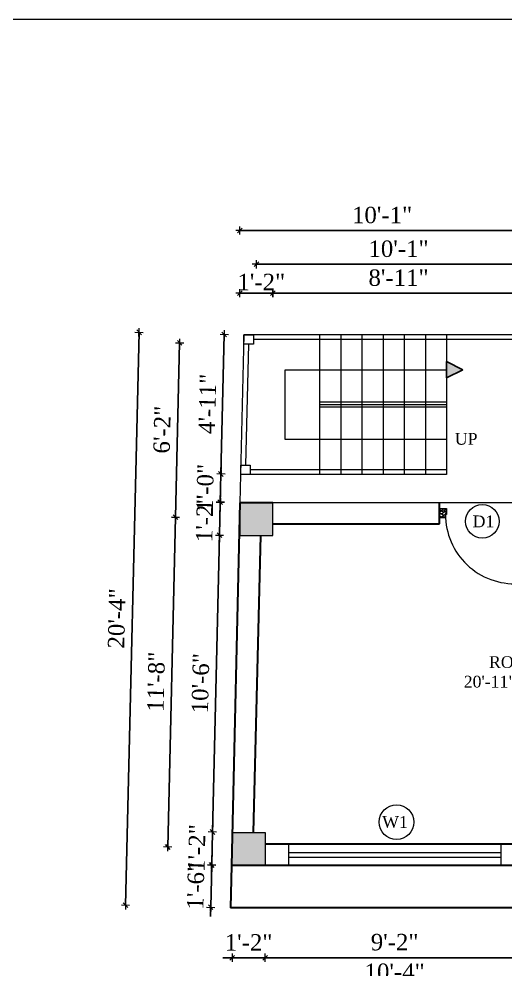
# Model space of a CAD drawing. Header units: inches. Extents: x 151827 to 158466, y -33102 to -26532.
# Drawn here: x 156108.7 to 156315.8, y -26935.9 to -26531.8 of the extents above; entities that cross this region are included whole.
import ezdxf

# ---------------------------------------------------------------- set-up
doc = ezdxf.new("R2010")
doc.units = ezdxf.units.IN
doc.header["$LTSCALE"] = 5
doc.header["$MEASUREMENT"] = 0
for name, color, linetype, lineweight in [('A-WALL', 7, 'Continuous', 9), ('Dimension', 7, 'Continuous', 18), ('DOOR', 62, 'Continuous', 0), ('Dw', 2, 'Continuous', 18), ('ele1', 21, 'Continuous', 20)]:
    doc.layers.add(name, color=color, linetype=linetype, lineweight=lineweight)
doc.layers.add('dim line', color=7, linetype='Continuous', lineweight=15, true_color=0xfab2b2)
doc.layers.add('TEXT', color=6, linetype='Continuous')
doc.layers.add('WALL', color=7, linetype='Continuous')
doc.styles.add('ordinary', font='times.ttf')
doc.dimstyles.new('Copy of 96', dxfattribs={"dimtxt": 7, "dimasz": 4, "dimexe": 0.5, "dimexo": 0.5, "dimgap": 3, "dimtad": 1, "dimdec": 1, "dimzin": 11, "dimdsep": 46, "dimlunit": 4, "dimtxsty": 'ordinary', "dimblk": 'OBLIQUE', "dimcen": 0.09, "dimse1": 1, "dimse2": 1, "dimclrt": 6, "dimazin": 0, "dimtfac": 1, "dimtdec": 1, "dimtix": 1, "dimtmove": 2, "dimatfit": 3, "dimldrblk": 'leader', "dimfxl": 0.5, "dimfxlon": 1, "dimtolj": 1, "dimtzin": 0, "dimarcsym": 0})

# ---------------------------------------------------------------- blocks, each defined once
blk = doc.blocks.new('oblique')
at = {"color": 0, "lineweight": -2}
blk.add_line((0.25, 0.25), (-0.25, -0.25), dxfattribs=at)
at = {"layer": 'dim line', "lineweight": 9}
for p, q in [((-0.4375, 0), (0.4375, 0)), ((0, 0.4375), (0, -0.4375))]:
    blk.add_line(p, q, dxfattribs=at)
blk = doc.blocks.new('*D905')
at = {"layer": 'A-WALL', "color": 0, "lineweight": -2, "ltscale": 50, "transparency": 16777216}
blk.add_line((156202.62, -26648.41), (156216.62, -26648.41), dxfattribs=at)
at = {"layer": 'Defpoints', "color": 0, "ltscale": 50, "transparency": 16777216}
for p in [(156216.62, -26648.41), (156202.62, -26737.52), (156216.62, -26737.52)]:
    blk.add_point(p, dxfattribs=at)
at = {"layer": 'A-WALL', "color": 0, "lineweight": -2, "ltscale": 50, "transparency": 16777216, "xscale": 4, "yscale": 4, "zscale": 4, "rotation": 180}
blk.add_blockref('oblique', (156202.62, -26648.41), dxfattribs=at)
at = {"layer": 'A-WALL', "color": 0, "lineweight": -2, "ltscale": 50, "transparency": 16777216, "xscale": 4, "yscale": 4, "zscale": 4}
blk.add_blockref('oblique', (156216.62, -26648.41), dxfattribs=at)
at = {"layer": 'A-WALL', "color": 6, "ltscale": 50, "transparency": 16777216, "insert": (156211.7, -26643.66), "char_height": 7, "attachment_point": 5, "style": 'ordinary'}
blk.add_mtext('\\A1;1\'-2"', dxfattribs=at)
blk = doc.blocks.new('_OBLIQUE')
at = {"color": 0, "linetype": 'ByBlock'}
blk.add_line((-0.5, -0.5), (0.5, 0.5), dxfattribs=at)
blk = doc.blocks.new('leader')
at = {"layer": 'Dimension'}
for p, q in [((0, -4.33), (0, 4.33)), ((-4.42, 0), (4.42, 0))]:
    blk.add_line(p, q, dxfattribs=at)
blk = doc.blocks.new('*D906')
at = {"layer": 'A-WALL', "color": 0, "lineweight": -2, "ltscale": 5, "transparency": 16777216}
blk.add_line((156216.62, -26648.41), (156323.5, -26648.41), dxfattribs=at)
at = {"layer": 'Defpoints', "color": 0, "ltscale": 5, "transparency": 16777216}
for p in [(156323.5, -26648.41), (156323.5, -26666.14), (156216.62, -26737.52)]:
    blk.add_point(p, dxfattribs=at)
at = {"layer": 'A-WALL', "color": 0, "lineweight": -2, "ltscale": 5, "transparency": 16777216, "xscale": 4, "yscale": 4, "zscale": 4, "rotation": 180}
blk.add_blockref('oblique', (156216.62, -26648.41), dxfattribs=at)
at = {"layer": 'A-WALL', "color": 0, "lineweight": -2, "ltscale": 5, "transparency": 16777216, "xscale": 4, "yscale": 4, "zscale": 4}
blk.add_blockref('oblique', (156323.5, -26648.41), dxfattribs=at)
at = {"layer": 'A-WALL', "color": 6, "ltscale": 5, "transparency": 16777216, "insert": (156270.06, -26641.85), "char_height": 7, "attachment_point": 5, "style": 'ordinary'}
blk.add_mtext('\\A1;8\'-11"', dxfattribs=at)
blk = doc.blocks.new('*D912')
at = {"layer": 'A-WALL', "color": 0, "lineweight": -2, "ltscale": 5, "transparency": 16777216}
blk.add_line((156209.62, -26636.1), (156330.5, -26636.1), dxfattribs=at)
at = {"layer": 'Defpoints', "color": 0, "ltscale": 5, "transparency": 16777216}
for p in [(156330.5, -26636.1), (156209.62, -26744.52), (156330.5, -26744.52)]:
    blk.add_point(p, dxfattribs=at)
at = {"layer": 'A-WALL', "color": 0, "lineweight": -2, "ltscale": 5, "transparency": 16777216, "xscale": 4, "yscale": 4, "zscale": 4, "rotation": 180}
blk.add_blockref('oblique', (156209.62, -26636.1), dxfattribs=at)
at = {"layer": 'A-WALL', "color": 0, "lineweight": -2, "ltscale": 5, "transparency": 16777216, "xscale": 4, "yscale": 4, "zscale": 4}
blk.add_blockref('oblique', (156330.5, -26636.1), dxfattribs=at)
at = {"layer": 'A-WALL', "color": 6, "ltscale": 5, "transparency": 16777216, "insert": (156270.06, -26629.54), "char_height": 7, "attachment_point": 5, "style": 'ordinary'}
blk.add_mtext('\\A1;10\'-1"', dxfattribs=at)
blk = doc.blocks.new('*D915')
at = {"layer": 'A-WALL', "color": 0, "lineweight": -2, "ltscale": 5, "transparency": 16777216}
blk.add_line((156202.62, -26621.76), (156323.5, -26621.76), dxfattribs=at)
at = {"layer": 'Defpoints', "color": 0, "ltscale": 5, "transparency": 16777216}
for p in [(156323.5, -26621.76), (156323.5, -26666.14), (156202.62, -26737.52)]:
    blk.add_point(p, dxfattribs=at)
at = {"layer": 'A-WALL', "color": 0, "lineweight": -2, "ltscale": 5, "transparency": 16777216, "xscale": 4, "yscale": 4, "zscale": 4, "rotation": 180}
blk.add_blockref('oblique', (156202.62, -26621.76), dxfattribs=at)
at = {"layer": 'A-WALL', "color": 0, "lineweight": -2, "ltscale": 5, "transparency": 16777216, "xscale": 4, "yscale": 4, "zscale": 4}
blk.add_blockref('oblique', (156323.5, -26621.76), dxfattribs=at)
at = {"layer": 'A-WALL', "color": 6, "ltscale": 5, "transparency": 16777216, "insert": (156263.06, -26615.2), "char_height": 7, "attachment_point": 5, "style": 'ordinary'}
blk.add_mtext('\\A1;10\'-1"', dxfattribs=at)
blk = doc.blocks.new('*D919')
at = {"layer": 'A-WALL', "color": 0, "lineweight": -2, "ltscale": 50, "transparency": 16777216}
for p, q in [((156199.29, -26931.06), (156195.29, -26931.06)), ((156199.29, -26931.06), (156213.29, -26931.06)), ((156213.29, -26931.06), (156217.29, -26931.06))]:
    blk.add_line(p, q, dxfattribs=at)
at = {"layer": 'Defpoints', "color": 0, "ltscale": 50, "transparency": 16777216}
for p in [(156199.29, -26891.8), (156213.29, -26891.8), (156213.29, -26931.06)]:
    blk.add_point(p, dxfattribs=at)
at = {"layer": 'A-WALL', "color": 0, "lineweight": -2, "ltscale": 50, "transparency": 16777216, "xscale": 4, "yscale": 4, "zscale": 4}
blk.add_blockref('oblique', (156199.29, -26931.06), dxfattribs=at)
at = {"layer": 'A-WALL', "color": 0, "lineweight": -2, "ltscale": 50, "transparency": 16777216, "xscale": 4, "yscale": 4, "zscale": 4, "rotation": 180}
blk.add_blockref('oblique', (156213.29, -26931.06), dxfattribs=at)
at = {"layer": 'A-WALL', "color": 6, "ltscale": 50, "transparency": 16777216, "insert": (156206.29, -26924.56), "char_height": 7, "attachment_point": 5, "style": 'ordinary'}
blk.add_mtext('\\A1;1\'-2"', dxfattribs=at)
blk = doc.blocks.new('*D920')
at = {"layer": 'A-WALL', "color": 0, "lineweight": -2, "ltscale": 5, "transparency": 16777216}
blk.add_line((156213.29, -26931.06), (156323.5, -26931.06), dxfattribs=at)
at = {"layer": 'Defpoints', "color": 0, "ltscale": 5, "transparency": 16777216}
for p in [(156213.29, -26891.8), (156323.5, -26891.8), (156323.5, -26931.06)]:
    blk.add_point(p, dxfattribs=at)
at = {"layer": 'A-WALL', "color": 0, "lineweight": -2, "ltscale": 5, "transparency": 16777216, "xscale": 4, "yscale": 4, "zscale": 4, "rotation": 180}
blk.add_blockref('oblique', (156213.29, -26931.06), dxfattribs=at)
at = {"layer": 'A-WALL', "color": 0, "lineweight": -2, "ltscale": 5, "transparency": 16777216, "xscale": 4, "yscale": 4, "zscale": 4}
blk.add_blockref('oblique', (156323.5, -26931.06), dxfattribs=at)
at = {"layer": 'A-WALL', "color": 6, "ltscale": 5, "transparency": 16777216, "insert": (156268.4, -26924.49), "char_height": 7, "attachment_point": 5, "style": 'ordinary'}
blk.add_mtext('\\A1;9\'-2"', dxfattribs=at)
blk = doc.blocks.new('*D929')
at = {"layer": 'A-WALL', "color": 0, "lineweight": -2, "ltscale": 5, "transparency": 16777216}
blk.add_line((156206.29, -26943.67), (156330.5, -26943.67), dxfattribs=at)
at = {"layer": 'Defpoints', "color": 0, "ltscale": 5, "transparency": 16777216}
for p in [(156206.29, -26884.8), (156330.5, -26884.8), (156330.5, -26943.67)]:
    blk.add_point(p, dxfattribs=at)
at = {"layer": 'A-WALL', "color": 0, "lineweight": -2, "ltscale": 5, "transparency": 16777216, "xscale": 4, "yscale": 4, "zscale": 4, "rotation": 180}
blk.add_blockref('oblique', (156206.29, -26943.67), dxfattribs=at)
at = {"layer": 'A-WALL', "color": 0, "lineweight": -2, "ltscale": 5, "transparency": 16777216, "xscale": 4, "yscale": 4, "zscale": 4}
blk.add_blockref('oblique', (156330.5, -26943.67), dxfattribs=at)
at = {"layer": 'A-WALL', "color": 6, "ltscale": 5, "transparency": 16777216, "insert": (156268.4, -26937.11), "char_height": 7, "attachment_point": 5, "style": 'ordinary'}
blk.add_mtext('\\A1;10\'-4"', dxfattribs=at)
blk = doc.blocks.new('*D933')
at = {"layer": 'A-WALL', "color": 0, "lineweight": -2, "ltscale": 5, "transparency": 16777216}
blk.add_line((156565.75, -26956.77), (156198.96, -26956.77), dxfattribs=at)
at = {"layer": 'Defpoints', "color": 0, "ltscale": 5, "transparency": 16777216}
for p in [(156198.96, -26891.8), (156565.75, -26891.8), (156198.96, -26956.77)]:
    blk.add_point(p, dxfattribs=at)
at = {"layer": 'A-WALL', "color": 0, "lineweight": -2, "ltscale": 5, "transparency": 16777216, "xscale": 4, "yscale": 4, "zscale": 4, "rotation": 180}
blk.add_blockref('oblique', (156198.96, -26956.77), dxfattribs=at)
at = {"layer": 'A-WALL', "color": 0, "lineweight": -2, "ltscale": 5, "transparency": 16777216, "xscale": 4, "yscale": 4, "zscale": 4}
blk.add_blockref('oblique', (156565.75, -26956.77), dxfattribs=at)
at = {"layer": 'A-WALL', "color": 6, "ltscale": 5, "transparency": 16777216, "insert": (156382.36, -26950.2), "char_height": 7, "attachment_point": 5, "style": 'ordinary'}
blk.add_mtext('\\A1;30\'-7"', dxfattribs=at)
blk = doc.blocks.new('*D935')
at = {"layer": 'A-WALL', "color": 0, "lineweight": -2, "ltscale": 50, "transparency": 16777216}
for p, q in [((156190.92, -26877.61), (156191.02, -26873.61)), ((156190.59, -26891.61), (156190.92, -26877.61)), ((156190.59, -26891.61), (156190.5, -26895.6))]:
    blk.add_line(p, q, dxfattribs=at)
at = {"layer": 'Defpoints', "color": 0, "ltscale": 50, "transparency": 16777216}
for p in [(156190.92, -26877.61), (156199.29, -26877.8), (156198.96, -26891.8)]:
    blk.add_point(p, dxfattribs=at)
at = {"layer": 'A-WALL', "color": 0, "lineweight": -2, "ltscale": 50, "transparency": 16777216, "xscale": 4, "yscale": 4, "zscale": 4}
for p, rotation in [((156190.92, -26877.61), 268.6423816929436), ((156190.59, -26891.61), 88.64238169294363)]:
    blk.add_blockref('oblique', p, dxfattribs=dict(at, rotation=rotation))
at = {"layer": 'A-WALL', "color": 6, "ltscale": 50, "transparency": 16777216, "insert": (156184.26, -26884.45), "char_height": 7, "attachment_point": 5, "rotation": 88.6424, "style": 'ordinary'}
blk.add_mtext('\\A1;1\'-2"', dxfattribs=at)
blk = doc.blocks.new('*D936')
at = {"layer": 'A-WALL', "color": 0, "lineweight": -2, "ltscale": 5, "transparency": 16777216}
blk.add_line((156190.92, -26877.61), (156193.92, -26751.32), dxfattribs=at)
at = {"layer": 'Defpoints', "color": 0, "ltscale": 5, "transparency": 16777216}
for p in [(156193.92, -26751.32), (156202.62, -26751.52), (156199.29, -26877.8)]:
    blk.add_point(p, dxfattribs=at)
at = {"layer": 'A-WALL', "color": 0, "lineweight": -2, "ltscale": 5, "transparency": 16777216, "xscale": 4, "yscale": 4, "zscale": 4}
for p, rotation in [((156193.92, -26751.32), 88.64238169298221), ((156190.92, -26877.61), 268.6423816929822)]:
    blk.add_blockref('oblique', p, dxfattribs=dict(at, rotation=rotation))
at = {"layer": 'A-WALL', "color": 6, "ltscale": 5, "transparency": 16777216, "insert": (156185.86, -26814.31), "char_height": 7, "attachment_point": 5, "rotation": 88.6424, "style": 'ordinary'}
blk.add_mtext('\\A1;10\'-6"', dxfattribs=at)
blk = doc.blocks.new('*D937')
at = {"layer": 'A-WALL', "color": 0, "lineweight": -2, "ltscale": 5, "transparency": 16777216}
for p, q in [((156194.25, -26737.32), (156194.34, -26733.32)), ((156193.92, -26751.32), (156194.25, -26737.32)), ((156193.92, -26751.32), (156193.82, -26755.31))]:
    blk.add_line(p, q, dxfattribs=at)
at = {"layer": 'Defpoints', "color": 0, "ltscale": 5, "transparency": 16777216}
for p in [(156194.25, -26737.32), (156202.62, -26737.52), (156202.62, -26751.52)]:
    blk.add_point(p, dxfattribs=at)
at = {"layer": 'A-WALL', "color": 0, "lineweight": -2, "ltscale": 5, "transparency": 16777216, "xscale": 4, "yscale": 4, "zscale": 4}
for p, rotation in [((156194.25, -26737.32), 268.6423816929822), ((156193.92, -26751.32), 88.64238169298224)]:
    blk.add_blockref('oblique', p, dxfattribs=dict(at, rotation=rotation))
at = {"layer": 'A-WALL', "color": 6, "ltscale": 5, "transparency": 16777216, "insert": (156187.58, -26744.17), "char_height": 7, "attachment_point": 5, "rotation": 88.6424, "style": 'ordinary'}
blk.add_mtext('\\A1;1\'-2"', dxfattribs=at)
blk = doc.blocks.new('*D938')
at = {"layer": 'A-WALL', "color": 0, "lineweight": -2, "ltscale": 5, "transparency": 16777216}
blk.add_line((156171.89, -26883.99), (156175.21, -26743.71), dxfattribs=at)
at = {"layer": 'Defpoints', "color": 0, "ltscale": 5, "transparency": 16777216}
for p in [(156175.21, -26743.71), (156209.62, -26744.52), (156206.29, -26884.8)]:
    blk.add_point(p, dxfattribs=at)
at = {"layer": 'A-WALL', "color": 0, "lineweight": -2, "ltscale": 5, "transparency": 16777216, "xscale": 4, "yscale": 4, "zscale": 4}
for p, rotation in [((156175.21, -26743.71), 88.64238169299772), ((156171.89, -26883.99), 268.6423816929977)]:
    blk.add_blockref('oblique', p, dxfattribs=dict(at, rotation=rotation))
at = {"layer": 'A-WALL', "color": 6, "ltscale": 5, "transparency": 16777216, "insert": (156166.99, -26813.69), "char_height": 7, "attachment_point": 5, "rotation": 88.6424, "style": 'ordinary'}
blk.add_mtext('\\A1;11\'-8"', dxfattribs=at)
blk = doc.blocks.new('*D939')
at = {"layer": 'A-WALL', "color": 0, "lineweight": -2, "ltscale": 5, "transparency": 16777216}
for p, q in [((156194.53, -26725.32), (156194.63, -26721.32)), ((156194.25, -26737.32), (156194.53, -26725.32)), ((156194.25, -26737.32), (156194.15, -26741.32))]:
    blk.add_line(p, q, dxfattribs=at)
at = {"layer": 'Defpoints', "color": 0, "ltscale": 5, "transparency": 16777216}
for p in [(156194.53, -26725.32), (156202.9, -26725.52), (156202.62, -26737.52)]:
    blk.add_point(p, dxfattribs=at)
at = {"layer": 'A-WALL', "color": 0, "lineweight": -2, "ltscale": 5, "transparency": 16777216, "xscale": 4, "yscale": 4, "zscale": 4}
for p, rotation in [((156194.53, -26725.32), 268.6423816929822), ((156194.25, -26737.32), 88.64238169298224)]:
    blk.add_blockref('oblique', p, dxfattribs=dict(at, rotation=rotation))
at = {"layer": 'A-WALL', "color": 6, "ltscale": 5, "transparency": 16777216, "insert": (156187.83, -26731.17), "char_height": 7, "attachment_point": 5, "rotation": 88.6424, "style": 'ordinary'}
blk.add_mtext('\\A1;1\'-0"', dxfattribs=at)
blk = doc.blocks.new('*D940')
at = {"layer": 'A-WALL', "color": 0, "lineweight": -2, "ltscale": 5, "transparency": 16777216}
for p, q in [((156190.59, -26891.61), (156190.69, -26887.61)), ((156190.59, -26891.61), (156190.17, -26909.61)), ((156190.17, -26909.61), (156190.07, -26913.6))]:
    blk.add_line(p, q, dxfattribs=at)
at = {"layer": 'Defpoints', "color": 0, "ltscale": 5, "transparency": 16777216}
for p in [(156198.96, -26891.8), (156190.17, -26909.61), (156198.53, -26909.8)]:
    blk.add_point(p, dxfattribs=at)
at = {"layer": 'A-WALL', "color": 0, "lineweight": -2, "ltscale": 5, "transparency": 16777216, "xscale": 4, "yscale": 4, "zscale": 4}
for p, rotation in [((156190.59, -26891.61), 268.6423816929822), ((156190.17, -26909.61), 88.64238169298221)]:
    blk.add_blockref('oblique', p, dxfattribs=dict(at, rotation=rotation))
at = {"layer": 'A-WALL', "color": 6, "ltscale": 5, "transparency": 16777216, "insert": (156183.82, -26900.45), "char_height": 7, "attachment_point": 5, "rotation": 88.6424, "style": 'ordinary'}
blk.add_mtext('\\A1;1\'-6"', dxfattribs=at)
blk = doc.blocks.new('*D941')
at = {"layer": 'A-WALL', "color": 0, "lineweight": -2, "ltscale": 5, "transparency": 16777216}
blk.add_line((156175.21, -26743.71), (156176.97, -26669.5), dxfattribs=at)
at = {"layer": 'Defpoints', "color": 0, "ltscale": 5, "transparency": 16777216}
for p in [(156176.97, -26669.5), (156330.5, -26673.14), (156209.62, -26744.52)]:
    blk.add_point(p, dxfattribs=at)
at = {"layer": 'A-WALL', "color": 0, "lineweight": -2, "ltscale": 5, "transparency": 16777216, "xscale": 4, "yscale": 4, "zscale": 4}
for p, rotation in [((156176.97, -26669.5), 88.64238169298221), ((156175.21, -26743.71), 268.6423816929822)]:
    blk.add_blockref('oblique', p, dxfattribs=dict(at, rotation=rotation))
at = {"layer": 'A-WALL', "color": 6, "ltscale": 5, "transparency": 16777216, "insert": (156169.54, -26706.45), "char_height": 7, "attachment_point": 5, "rotation": 88.6424, "style": 'ordinary'}
blk.add_mtext('\\A1;6\'-2"', dxfattribs=at)
blk = doc.blocks.new('*D942')
at = {"layer": 'A-WALL', "color": 0, "lineweight": -2, "ltscale": 5, "transparency": 16777216}
blk.add_line((156153.93, -26908.75), (156159.71, -26665.08), dxfattribs=at)
at = {"layer": 'Defpoints', "color": 0, "ltscale": 5, "transparency": 16777216}
for p in [(156159.71, -26665.08), (156204.31, -26666.14), (156198.53, -26909.8)]:
    blk.add_point(p, dxfattribs=at)
at = {"layer": 'A-WALL', "color": 0, "lineweight": -2, "ltscale": 5, "transparency": 16777216, "xscale": 4, "yscale": 4, "zscale": 4}
for p, rotation in [((156159.71, -26665.08), 88.64238169298221), ((156153.93, -26908.75), 268.6423816929822)]:
    blk.add_blockref('oblique', p, dxfattribs=dict(at, rotation=rotation))
at = {"layer": 'A-WALL', "color": 6, "ltscale": 5, "transparency": 16777216, "insert": (156150.26, -26786.76), "char_height": 7, "attachment_point": 5, "rotation": 88.6424, "style": 'ordinary'}
blk.add_mtext('\\A1;20\'-4"', dxfattribs=at)
blk = doc.blocks.new('*D943')
at = {"layer": 'A-WALL', "color": 0, "lineweight": -2, "ltscale": 5, "transparency": 16777216}
blk.add_line((156194.53, -26725.32), (156195.94, -26665.94), dxfattribs=at)
at = {"layer": 'Defpoints', "color": 0, "ltscale": 5, "transparency": 16777216}
for p in [(156195.94, -26665.94), (156204.31, -26666.14), (156202.9, -26725.52)]:
    blk.add_point(p, dxfattribs=at)
at = {"layer": 'A-WALL', "color": 0, "lineweight": -2, "ltscale": 5, "transparency": 16777216, "xscale": 4, "yscale": 4, "zscale": 4}
for p, rotation in [((156195.94, -26665.94), 88.64238169298221), ((156194.53, -26725.32), 268.6423816929822)]:
    blk.add_blockref('oblique', p, dxfattribs=dict(at, rotation=rotation))
at = {"layer": 'A-WALL', "color": 6, "ltscale": 5, "transparency": 16777216, "insert": (156188.74, -26695.48), "char_height": 7, "attachment_point": 5, "rotation": 88.6424, "style": 'ordinary'}
blk.add_mtext('\\A1;4\'-11"', dxfattribs=at)
blk = doc.blocks.new('A$C27B36B59')
at = {"layer": 'DOOR'}
for p, q in [((0, 4), (0, 0)), ((2.5, 4), (0, 4)), ((0, 0), (3, 0)), ((2.5, 2.5), (2.5, 4)), ((3, 2.5), (2.5, 2.5)), ((3, 0), (3, 2.5))]:
    blk.add_line(p, q, dxfattribs=at)
for centre, radius, start, end in [((-1.4, -0.54), 4.75, 22.1411, 72.838), ((1.34, 2.09), 1.64, 45.138, 144.8948), ((2.21, 0.3), 2.49, 83.3149, 152.658), ((0.13, 0.37), 2.05, 349.4875, 93.6805), ((1.96, -0.47), 2.01, 58.7447, 166.495), ((-0.06, 0.32), 1.13, 343.542, 86.947), ((2.08, -0.4), 1.17, 38.2816, 160.1519)]:
    blk.add_arc(centre, radius, start, end, dxfattribs=at)
blk = doc.blocks.new('D2')
at = {"layer": 'DOOR'}
for p, q in [((74473.95, 24047.59), (74473.95, 24018.09)), ((74473.95, 24047.59), (74475.45, 24047.59)), ((74475.45, 24047.59), (74475.45, 24018.13))]:
    blk.add_line(p, q, dxfattribs=at)
blk.add_arc((74473.95, 24047.59), 29.5, 180, 272.9146, dxfattribs=at)
at = {"layer": 'DOOR', "xscale": -1, "rotation": 180}
blk.add_blockref('A$C27B36B59', (74441.95, 24050.09), dxfattribs=at)
at = {"layer": 'DOOR', "rotation": 180}
blk.add_blockref('A$C27B36B59', (74477.95, 24050.09), dxfattribs=at)

msp = doc.modelspace()

# ---------------------------------------------------------------- hatches: boundary and pattern name
at = {"ltscale": 5}
msp.add_hatch(color=256, dxfattribs=at).paths.add_polyline_path([(156290.5, -26684.41), (156290.5, -26677.4), (156297.39, -26680.98)])
at = {"layer": 'WALL', "linetype": 'ByBlock', "ltscale": 5, "true_color": 0xf8991e}
h = msp.add_hatch(color=30, dxfattribs=at)
h.dxf.hatch_style = 1
h.paths.add_polyline_path([(156202.62, -26751.52), (156216.62, -26751.52), (156216.62, -26737.52), (156202.62, -26737.52)])
h = msp.add_hatch(color=30, dxfattribs=at)
h.dxf.hatch_style = 1
h.paths.add_polyline_path([(156199.29, -26877.8), (156199.29, -26891.8), (156213.29, -26891.8), (156213.29, -26877.8)])

# ---------------------------------------------------------------- linework, layer by layer
at = {"ltscale": 5}
for p, q in [((156290.5, -26684.41, -72.71), (156290.5, -26677.4, -72.71)), ((156290.5, -26677.4, -72.71), (156297.39, -26680.98, -72.71)), ((156297.39, -26680.98, -72.71), (156290.5, -26684.41, -72.71))]:
    msp.add_line(p, q, dxfattribs=at)
at = {"layer": 'A-WALL', "ltscale": 5}
for p, q in [((156204.31, -26666.14, -72.71), (156202.62, -26737.52, -72.71)), ((156323.5, -26666.14, -72.71), (156204.31, -26666.14, -72.71)), ((156236.5, -26666.14, -72.71), (156236.5, -26725.52, -72.71)), ((156245.5, -26666.14, -72.71), (156245.5, -26725.52, -72.71)), ((156254.5, -26666.14, -72.71), (156254.5, -26725.52, -72.71)), ((156263.5, -26666.14, -72.71), (156263.5, -26725.52, -72.71)), ((156272.5, -26666.14, -72.71), (156272.5, -26725.52, -72.71)), ((156281.5, -26666.14, -72.71), (156281.5, -26725.52, -72.71)), ((156290.5, -26666.14, -72.71), (156290.5, -26695.83, -72.71)), ((156206.21, -26670.14, -72.71), (156205, -26721.52, -72.71)), ((156319.5, -26668.14, -72.71), (156208.31, -26668.14, -72.71)), ((156221.88, -26710.68, -72.71), (156221.88, -26680.98, -72.71)), ((156221.88, -26680.98, -72.71), (156290.5, -26680.98, -72.71)), ((156290.5, -26694.83, -72.71), (156236.5, -26694.83, -72.71)), ((156290.5, -26695.83, -72.71), (156236.5, -26695.83, -72.71)), ((156290.5, -26696.83, -72.71), (156236.5, -26696.83, -72.71)), ((156290.5, -26695.83, -72.71), (156290.5, -26725.52, -72.71)), ((156290.5, -26710.68, -72.71), (156221.88, -26710.68, -72.71)), ((156290.5, -26725.52, -72.71), (156202.9, -26725.52, -72.71)), ((156290.5, -26723.52, -72.71), (156206.99, -26723.52, -72.71)), ((156323.5, -26737.52, -72.71), (156202.62, -26737.52, -72.71)), ((156223.29, -26882.8, -72.71), (156223.29, -26891.8, -72.71)), ((156313.5, -26882.8, -72.71), (156313.5, -26891.8, -72.71))]:
    msp.add_line(p, q, dxfattribs=at)
at = {"layer": 'A-WALL', "lineweight": 30}
for p, q in [((156202.62, -26737.52, -72.71), (156198.96, -26891.8, -72.71)), ((156216.62, -26737.52, -72.71), (156202.62, -26737.52, -72.71)), ((156287.5, -26746.52, -72.71), (156287.5, -26737.52, -72.71)), ((156216.62, -26746.52, -72.71), (156287.5, -26746.52, -72.71)), ((156211.29, -26751.52, -72.71), (156208.29, -26877.8, -72.71)), ((156323.5, -26882.8, -72.71), (156213.29, -26882.8, -72.71)), ((156198.96, -26891.8, -72.71), (156198.53, -26909.8, -72.71)), ((156566.08, -26891.8, -72.71), (156198.96, -26891.8, -72.71)), ((156554.45, -26909.8, -72.71), (156198.53, -26909.8, -72.71))]:
    msp.add_line(p, q, dxfattribs=at)
at = {"layer": 'A-WALL', "ltscale": 5, "elevation": -72.71}
for points in [[(156204.31, -26666.14), (156208.31, -26666.14), (156208.31, -26670.14), (156204.31, -26670.14)], [(156202.99, -26721.52), (156206.99, -26721.52), (156206.99, -26725.52), (156202.99, -26725.52)], [(156202.62, -26751.52), (156216.62, -26751.52), (156216.62, -26737.52), (156202.62, -26737.52)], [(156199.29, -26877.8), (156213.29, -26877.8), (156213.29, -26891.8), (156199.29, -26891.8)]]:
    msp.add_lwpolyline(points, close=True, dxfattribs=at)
at = {"layer": 'A-WALL', "ltscale": 5}
for centre, radius in [((156305.68, -26745.47, -72.71), 7.15), ((156269.22, -26873.38, -72.71), 7.38)]:
    msp.add_circle(centre, radius, dxfattribs=at)
at = {"layer": 'Dw', "color": 3}
for p, q in [((156223.29, -26886.3, -72.71), (156313.5, -26886.3, -72.71)), ((156223.29, -26888.3, -72.71), (156313.5, -26888.3, -72.71))]:
    msp.add_line(p, q, dxfattribs=at)
at = {"layer": 'ele1', "elevation": -72.71}
msp.add_lwpolyline([(155380.93, -26531.78), (158465.9, -26531.78), (158465.9, -28687.11), (155380.93, -28687.11)], close=True, dxfattribs=at)
msp.add_lwpolyline([(155380.93, -26531.78), (158465.9, -26531.78), (158465.9, -28687.11), (155380.93, -28687.11)], close=True, dxfattribs=at)

# ---------------------------------------------------------------- block references
at = {"layer": 'WALL', "color": 2, "linetype": 'ByBlock'}
msp.add_blockref('D2', (81845.55, -50790.11, -72.71), dxfattribs=at)

# ---------------------------------------------------------------- texts
at = {"layer": 'TEXT', "style": 'ordinary'}
for s, p in [('UP', (156294, -26712.86, -72.71)), ('D1', (156301.56, -26747.96, -72.71)), ('W1', (156263.1, -26875.83, -72.71))]:
    msp.add_text(s, height=5, dxfattribs=at).set_placement(p)
at = {"layer": 'TEXT', "insert": (156319.84, -26816.22, -72.71), "char_height": 5, "attachment_point": 8, "style": 'ordinary'}
msp.add_mtext_dynamic_manual_height_columns('ROOM\\P20\'-11"x11\'-9"', width=101.5687, gutter_width=1720.72, heights=[0], dxfattribs=at)

# ---------------------------------------------------------------- dimensions: what is measured, and where the dimension line sits
at = {"layer": 'A-WALL', "ltscale": 5}
for base, p1, p2, picture, middle in [((156323.5, -26621.76, -72.71), (156202.62, -26737.52, -72.71), (156323.5, -26666.14, -72.71), '*D915', (156263.06, -26615.2, -72.71)), ((156330.5, -26636.1, -72.71), (156209.62, -26744.52, -72.71), (156330.5, -26744.52, -72.71), '*D912', (156270.06, -26629.54, -72.71)), ((156323.5, -26648.41, -72.71), (156216.62, -26737.52, -72.71), (156323.5, -26666.14, -72.71), '*D906', (156270.06, -26641.85, -72.71)), ((156330.5, -26943.67, -72.71), (156206.29, -26884.8, -72.71), (156330.5, -26884.8, -72.71), '*D929', (156268.4, -26937.11, -72.71)), ((156198.96, -26956.77, -72.71), (156565.75, -26891.8, -72.71), (156198.96, -26891.8, -72.71), '*D933', (156382.36, -26950.2, -72.71)), ((156323.5, -26931.06, -72.71), (156213.29, -26891.8, -72.71), (156323.5, -26891.8, -72.71), '*D920', (156268.4, -26924.49, -72.71))]:
    dim = msp.add_linear_dim(base=base, p1=p1, p2=p2, dimstyle='Copy of 96', override={"dimdec": 0, "dimblk": 'oblique', "dimtdec": 0, "dimarcsym": 1}, dxfattribs=at)
    dim.commit()
    dim.dimension.update_dxf_attribs({"geometry": picture, "text_midpoint": middle})
at = {"layer": 'A-WALL', "ltscale": 50}
dim = msp.add_linear_dim(base=(156216.62, -26648.41, -72.71), p1=(156202.62, -26737.52, -72.71), p2=(156216.62, -26737.52, -72.71), dimstyle='Copy of 96', override={"dimdec": 0, "dimblk": 'oblique', "dimtdec": 0, "dimarcsym": 1}, dxfattribs=at)
dim.commit()
dim.dimension.update_dxf_attribs({"geometry": '*D905', "text_midpoint": (156211.7, -26643.66, -72.71), "dimtype": 160})
at = {"layer": 'A-WALL', "ltscale": 5}
for base, p1, p2, picture, middle in [((156159.71, -26665.08, -72.71), (156198.53, -26909.8, -72.71), (156204.31, -26666.14, -72.71), '*D942', (156150.26, -26786.76, -72.71)), ((156195.94, -26665.94, -72.71), (156202.9, -26725.52, -72.71), (156204.31, -26666.14, -72.71), '*D943', (156188.74, -26695.48, -72.71)), ((156176.97, -26669.5, -72.71), (156209.62, -26744.52, -72.71), (156330.5, -26673.14, -72.71), '*D941', (156169.54, -26706.45, -72.71)), ((156194.53, -26725.32, -72.71), (156202.62, -26737.52, -72.71), (156202.9, -26725.52, -72.71), '*D939', (156187.83, -26731.17, -72.71)), ((156194.25, -26737.32, -72.71), (156202.62, -26751.52, -72.71), (156202.62, -26737.52, -72.71), '*D937', (156187.58, -26744.17, -72.71)), ((156193.92, -26751.32, -72.71), (156199.29, -26877.8, -72.71), (156202.62, -26751.52, -72.71), '*D936', (156185.86, -26814.31, -72.71)), ((156190.17, -26909.61, -72.71), (156198.96, -26891.8, -72.71), (156198.53, -26909.8, -72.71), '*D940', (156183.82, -26900.45, -72.71))]:
    dim = msp.add_linear_dim(base=base, p1=p1, p2=p2, angle=268.6424, dimstyle='Copy of 96', override={"dimdec": 0, "dimblk": 'oblique', "dimtdec": 0, "dimarcsym": 1}, dxfattribs=at)
    dim.commit()
    dim.dimension.update_dxf_attribs({"geometry": picture, "text_midpoint": middle})
dim = msp.add_aligned_dim(p1=(156206.29, -26884.8, -72.71), p2=(156209.62, -26744.52, -72.71), distance=34.41, dimstyle='Copy of 96', override={"dimdec": 0, "dimblk": 'oblique', "dimtdec": 0, "dimarcsym": 1}, dxfattribs=at)
dim.commit()
dim.dimension.update_dxf_attribs({"geometry": '*D938', "text_midpoint": (156166.99, -26813.69, -72.71)})
at = {"layer": 'A-WALL', "ltscale": 50}
dim = msp.add_aligned_dim(p1=(156198.96, -26891.8, -72.71), p2=(156199.29, -26877.8, -72.71), distance=8.37, dimstyle='Copy of 96', override={"dimdec": 0, "dimblk": 'oblique', "dimtdec": 0, "dimarcsym": 1}, dxfattribs=at)
dim.commit()
dim.dimension.update_dxf_attribs({"geometry": '*D935', "text_midpoint": (156184.26, -26884.45, -72.71)})
dim = msp.add_linear_dim(base=(156213.29, -26931.06, -72.71), p1=(156199.29, -26891.8, -72.71), p2=(156213.29, -26891.8, -72.71), dimstyle='Copy of 96', override={"dimdec": 0, "dimblk": 'oblique', "dimtdec": 0, "dimarcsym": 1}, dxfattribs=at)
dim.commit()
dim.dimension.update_dxf_attribs({"geometry": '*D919', "text_midpoint": (156206.29, -26924.56, -72.71)})

doc.saveas('drawing.dxf')
